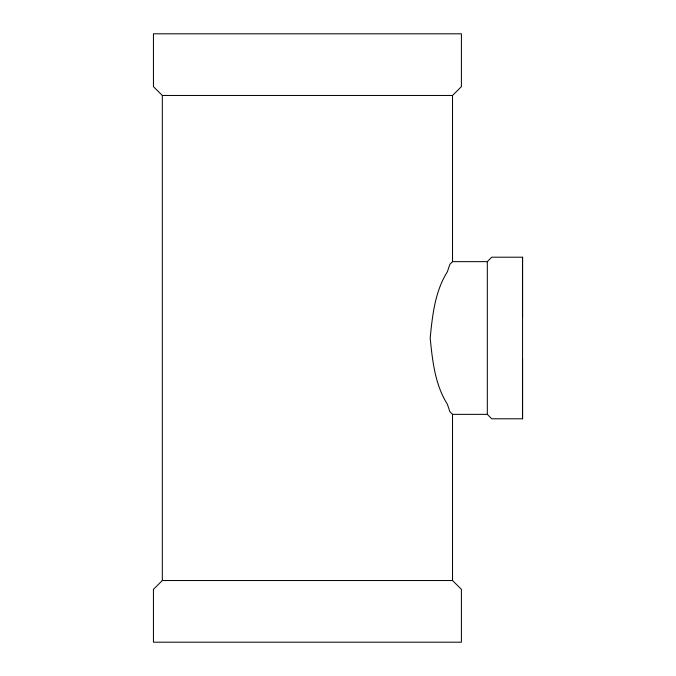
<?xml version="1.0" encoding="UTF-8"?>
<svg xmlns="http://www.w3.org/2000/svg" width="676" height="676" viewBox="0 0 676 676"><rect width="100%" height="100%" fill="white"/><g stroke="black" fill="none" stroke-linecap="round" stroke-linejoin="round"><path stroke-width="1.01" d="M522.556 418.79L522.556 257.21L491.722 257.21L487.32 261.646L487.32 299.823L487.32 414.354L491.722 418.79L522.556 418.79L522.556 358.905M522.556 317.095L522.556 257.21M452.523 95.468L162.325 95.468L153.444 86.663L153.444 33.8L461.404 33.8L461.404 86.663L452.523 95.468L452.523 261.646L449.92 264.248L447.318 271.879C434.905 291.584 432.479 315.379 430.164 338C432.479 360.621 434.905 384.416 447.318 404.121L449.92 411.752L452.523 414.354L452.523 580.532L461.404 589.337L461.404 642.2L153.444 642.2L153.444 589.337L162.325 580.532L452.523 580.532M452.523 261.646L487.32 261.646M452.523 414.354L487.32 414.354M162.325 95.468L162.325 580.532"/></g></svg>
